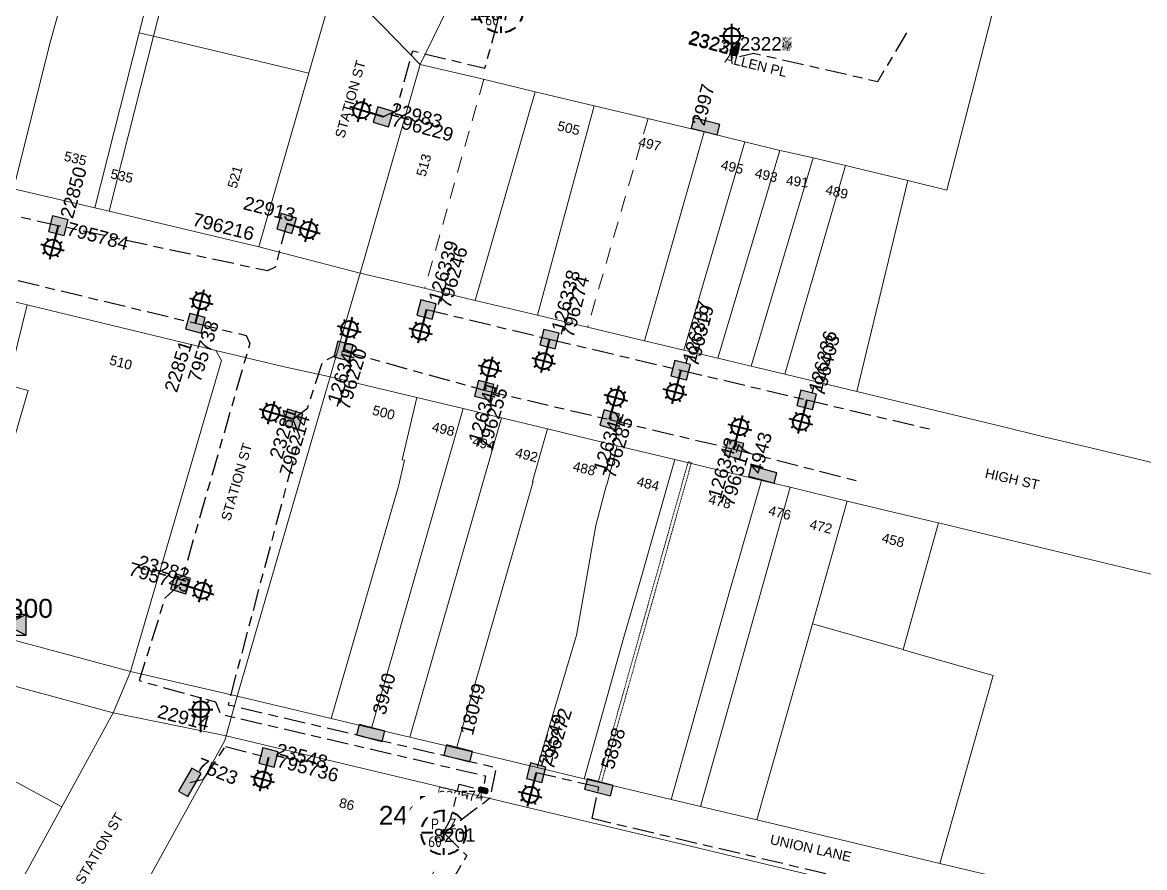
# Model space of a CAD drawing. Header units: metres. Extents: x 285841 to 287079, y 6262591 to 6263353.
# Drawn here: x 286453.1 to 286661.3, y 6262734.2 to 6262891 of the extents above; entities that cross this region are included whole.
import ezdxf
from ezdxf.enums import TextEntityAlignment as Align

# ---------------------------------------------------------------- set-up
doc = ezdxf.new("R2010")
doc.units = ezdxf.units.M
for name, pattern in [('Cable Exist UG', [8.2, 4, -1.2, 1.8, -1.2]), ('Dash', [5, 3, -2]), ('DASHED', [0.75, 0.5, -0.25]), ('HIDDEN2', [0.1875, 0.125, -0.0625])]:
    doc.linetypes.add(name, pattern=pattern)
doc.layers.get('0').update_dxf_attribs({"color": 6})
for name, color, linetype in [('_User SL', 2, 'Continuous'), ('Equip_SL_EXT', 7, 'Continuous'), ('Equip_SP_SL_EXT', 7, 'Continuous'), ('Sub_SP_EXT', 7, 'Continuous'), ('SupportsUG_SP_LV_EXT', 7, 'Continuous'), ('SupportsUG_SP_LV_SL_EXT', 7, 'Continuous')]:
    doc.layers.add(name, color=color, linetype=linetype)
for name, color, linetype, lineweight in [('Cadastre Buildings_SP_EXT', 96, 'Continuous', 15), ('Cadastre Developer_SP_EXT', 96, 'Continuous', 15), ('Cadastre Land Parcels_SP_EXT', 96, 'Continuous', 15), ('Cadastre Other Property_SP_EXT', 96, 'DASHED', 15), ('Cadastre Roads_SP_EXT', 54, 'Continuous', 15), ('Mains_LV_SL_EXT', 141, 'Continuous', 25)]:
    doc.layers.add(name, color=color, linetype=linetype, lineweight=lineweight)
doc.styles.add('COLUMN_LABEL', font='arial.ttf')
doc.styles.add('iecARIAL', font='arial.ttf', dxfattribs={"height": 2})
doc.styles.add('IESYMBOL1', font='isocp.shx')
doc.styles.add('POLE_LABEL', font='arial.ttf', dxfattribs={"height": 2})
doc.styles.add('SLCP_LABEL', font='arial.ttf', dxfattribs={"height": 3.5})
doc.styles.get("Standard").update_dxf_attribs({"font": 'arial.ttf'})

# ---------------------------------------------------------------- blocks, each defined once
blk = doc.blocks.new('SUB_PADMOUNT_EXT')
for points in [[(0, 0), (-3.84, 1.92), (-3.84, -1.92)], [(0, 0), (3.84, 1.92), (3.84, -1.92)]]:
    blk.add_hatch(color=256).paths.add_polyline_path(points)
for p, q in [((3.84, 1.92), (-3.84, -1.92)), ((-3.84, 1.92), (3.84, -1.92))]:
    blk.add_line(p, q)
blk.add_lwpolyline([(-3.84, -1.92), (3.84, -1.92), (3.84, 1.92), (-3.84, 1.92)], close=True)
for tag, height, flags, p in [('ASSET_NUM', 3.5, 8, (2, 2)), ('STREET_CODE', 0.2, 9, (1.5, 0)), ('CONSTRUCTED_VOLTAGE', 0.2, 9, (1.5, -0.2)), ('OPERATING_VOLTAGE', 0.2, 9, (1.5, -0.6)), ('ORIENTATION', 0.2, 9, (1.5, -0.8)), ('OWNED_BY', 0.2, 9, (1.5, -1)), ('OPERATED_BY', 0.2, 9, (1.5, -1.2)), ('SECONDARY_VOLTAGE', 0.2, 9, (1.5, -1.6)), ('STATE', 0.2, 9, (1.5, -1.8)), ('NO_PHASES', 0.2, 9, (1.5, -0.4)), ('MAINTAINED_BY', 0.2, 9, (1.5, -1.4)), ('PARENT', 0.2, 9, (1.5, -2)), ('SUBSTATION_TYPE', 0.2, 9, (1.5, -2.2)), ('STREETNAME', 0.2, 9, (1.5, -3)), ('SUBURB', 0.2, 9, (1.5, -3.2)), ('Z', 0.2, 1, (1.5, -3.6)), ('USAGE', 0.2, 9, (1.5, -2.4)), ('LEGEND', 0.2, 9, (1.5, -2.6)), ('LOCATION', 0.2, 9, (1.5, -2.8)), ('NOTES', 0.2, 9, (1.5, -3.4))]:
    blk.add_attdef(tag, text='', height=height, dxfattribs=dict(flags=flags)).set_placement(p, align=Align.MIDDLE_LEFT)
blk = doc.blocks.new('COLUMN_EXT')
blk.add_hatch(color=256).paths.add_polyline_path([(-1.49, 1.48), (-1.49, -1.49), (1.48, -1.49), (1.48, 1.48)])
blk.add_lwpolyline([(-1.49, -1.49), (1.48, -1.49), (1.48, 1.48), (-1.49, 1.48)], close=True)
for tag, height, style, flags, p in [('ASSET_NUM', 2.5, 'COLUMN_LABEL', 8, (2, 2)), ('STRUCTURE_PLANT_NUMBER', 0.2, 'POLE_LABEL', 9, (1.81, 0.03)), ('STREET_CODE', 0.2, 'COLUMN_LABEL', 9, (1.81, -0.2))]:
    blk.add_attdef(tag, text='', height=height, dxfattribs=dict(style=style, flags=flags)).set_placement(p, align=Align.MIDDLE_LEFT)
at = {"flags": 9}
for tag, p in [('COLUMN_TYPE', (1.81, -0.4)), ('OWNED_BY', (1.81, -0.6)), ('STATE', (1.81, -0.8)), ('USAGE', (1.81, -1)), ('STREETNAME', (1.81, -1.6)), ('SUBURB', (1.81, -1.8)), ('LEGEND', (1.81, -1.2)), ('LOCATION', (1.81, -1.4)), ('NOTES', (1.81, -2))]:
    blk.add_attdef(tag, text='', height=0.2, dxfattribs=at).set_placement(p, align=Align.MIDDLE_LEFT)
at = {"flags": 1}
blk.add_attdef('Z', (1.81, -2.35), '', height=0.2, dxfattribs=at)
blk = doc.blocks.new('PILLAR_EXT')
blk.add_hatch(color=256).paths.add_polyline_path([(-2.475, 0.99), (-2.475, -0.99), (2.475, -0.99), (2.475, 0.99)])
blk.add_lwpolyline([(-2.475, -0.99), (2.475, -0.99), (2.475, 0.99), (-2.475, 0.99)], close=True)
at = {"style": 'iecARIAL', "flags": 8}
blk.add_attdef('ASSET_NUM', (1.5, 3.5), '', height=2.5, dxfattribs=at)
for tag, p, flags in [('OWNED_BY', (0, -0.2), 9), ('STATE', (0, -0.4), 9), ('SUPPORT_TYPE', (0, -0.6), 9), ('STREETNAME', (0, -1.8), 9), ('SUBURB', (0, -2), 1), ('USAGE', (0, -0.8), 9), ('LEGEND', (0, -1), 9), ('LOCATION', (0, -1.2), 9), ('NOTES', (0, -1.4), 9), ('PARENT', (0, -1.6), 9)]:
    blk.add_attdef(tag, p, '', height=0.2, dxfattribs=dict(flags=flags))
blk = doc.blocks.new('SL_LANTERN_EXT')
at = {"lineweight": 40}
for p, q in [((0, 1.97), (0, 6.47)), ((-2.25, 4.22), (2.25, 4.22)), ((-1.46, 5.68), (-1.06, 5.28)), ((1.46, 5.68), (1.06, 5.28)), ((-1.46, 2.76), (-1.06, 3.16)), ((0, 0), (0, 2.72)), ((1.46, 2.76), (1.06, 3.16))]:
    blk.add_line(p, q, dxfattribs=at)
blk.add_circle((0, 4.22), 1.5, dxfattribs=at)
at = {"style": 'iecARIAL', "flags": 8}
blk.add_attdef('ASSET_NUM', (1.5, 1.5), '', height=2.5, dxfattribs=at)
for tag, p, height, flags in [('OPERATING_VOLTAGE', (0.98, -1.65), 0.2, 9), ('ORIENTATION', (0.98, -1.85), 0.2, 9), ('OWNED_BY', (0.98, -2.05), 0.2, 9), ('STATE', (0.98, -2.25), 0.2, 9), ('CONSTRUCTED_VOLTAGE', (0.98, -0.65), 0.2, 9), ('CONTROL_TYPE', (0.98, -0.85), 0.2, 9), ('LANTERN_PURPOSE', (0.98, -1.05), 0.2, 9), ('LANTERN_TYPE', (0.98, -1.25), 0.2, 9), ('NO_PHASES', (0.98, -1.45), 0.2, 9), ('LNUMBER', (2.18, -3.25), 2.5, 8), ('USAGE', (0.98, -2.45), 0.2, 9), ('CEXIST', (0.98, -2.65), 0.2, 9), ('CNEW', (0.98, -2.85), 0.2, 9), ('CNUMBER', (0.98, -3.05), 0.2, 9), ('CREMOVE', (0.98, -3.25), 0.2, 9), ('CREPLACE', (0.98, -3.45), 0.2, 9), ('LKINGHEIGHT', (0.98, -3.65), 0.2, 9), ('LBRACKET', (0.98, -3.85), 0.2, 9), ('LBRACKETVOCAB', (0.98, -4.05), 0.2, 9), ('LCATEGORY', (0.98, -4.25), 0.2, 9), ('LCHARGE1', (0.98, -4.45), 0.2, 9), ('LCHARGE1PERCENT', (0.98, -4.65), 0.2, 9), ('LCHARGE2', (0.98, -4.85), 0.2, 9), ('LCHARGE2PERCENT', (0.98, -5.05), 0.2, 9), ('LCHARGE3', (0.98, -5.25), 0.2, 9), ('LCHARGE3PERCENT', (0.98, -5.45), 0.2, 9), ('LEXIST', (0.98, -5.65), 0.2, 9), ('LLAMP', (0.98, -5.85), 0.2, 9), ('LLAMPVOCAB', (0.98, -6.05), 0.2, 9), ('LMAST', (0.98, -6.25), 0.2, 9), ('LMASTVOCAB', (0.98, -6.45), 0.2, 9), ('LNEW', (0.98, -6.65), 0.2, 9), ('LANTNUMBER', (0.98, -6.85), 0.2, 9), ('LOUTREACH', (0.98, -7.25), 0.2, 9), ('LOUTREACHVOCAB', (0.98, -7.45), 0.2, 9), ('LRATECODE', (0.98, -7.65), 0.2, 9), ('LREMOVE', (0.98, -7.85), 0.2, 9), ('LREPLACE', (0.98, -8.05), 0.2, 9), ('LTYPE', (0.98, -8.25), 0.2, 9), ('LTYPEVOCAB', (0.98, -8.45), 0.2, 9), ('STREETNAME', (0.98, -9.25), 0.2, 9), ('SUBURB', (0.98, -9.45), 0.2, 1), ('LEGEND', (0.98, -8.65), 0.2, 9), ('LOCATION', (0.98, -8.85), 0.2, 9), ('NOTES', (0.98, -9.05), 0.2, 9)]:
    blk.add_attdef(tag, p, '', height=height, dxfattribs=dict(flags=flags))
blk = doc.blocks.new('SL_STJ_EXT')
h = blk.add_hatch(color=256)
edge = h.paths.add_edge_path()
edge.add_ellipse((-0.59, 0.13), major_axis=(0.226, 0.226), ratio=1, start_angle=45, end_angle=135)
edge.add_line((-0.91, 0.13), (-0.91, -0.13))
edge.add_ellipse((-0.59, -0.13), major_axis=(0.226, 0.226), ratio=1, start_angle=135, end_angle=225)
edge.add_line((-0.59, -0.45), (0.59, -0.45))
edge.add_ellipse((0.59, -0.13), major_axis=(-0.226, 0.226), ratio=1, start_angle=135, end_angle=225)
edge.add_line((0.91, -0.13), (0.91, 0.13))
edge.add_ellipse((0.59, 0.13), major_axis=(-0.226, 0.226), ratio=1, start_angle=225, end_angle=315)
edge.add_line((0.59, 0.45), (-0.59, 0.45))
blk.add_lwpolyline([(-0.91, 0.13), (-0.91, -0.13, 0.414214), (-0.59, -0.45), (0.59, -0.45, 0.414214), (0.91, -0.13), (0.91, 0.13, 0.414214), (0.59, 0.45), (-0.59, 0.45, 0.414214)], format="xyb", close=True)
at = {"flags": 1}
blk.add_attdef('Z', (0, 0), '', height=0.2, dxfattribs=at)
at = {"flags": 9}
for tag, p in [('ORIENTATION', (0, 0)), ('USAGE', (0, -0.2)), ('LEGEND', (0, -0.4)), ('NOTES', (0, -0.6))]:
    blk.add_attdef(tag, text='', height=0.2, dxfattribs=at).set_placement(p, align=Align.MIDDLE_LEFT)
blk = doc.blocks.new('SLCP_ZELL_EXT')
blk.add_wipeout([(-0.24, 7.5), (-0.71, 7.47), (-1.17, 7.41), (-1.64, 7.32), (-2.09, 7.21), (-2.54, 7.06), (-2.98, 6.89), (-3.41, 6.69), (-3.82, 6.46), (-4.22, 6.21), (-4.6, 5.93), (-4.96, 5.63), (-5.31, 5.31), (-5.63, 4.96), (-5.93, 4.6), (-6.21, 4.22), (-6.46, 3.82), (-6.69, 3.41), (-6.89, 2.98), (-7.06, 2.54), (-7.21, 2.09), (-7.32, 1.64), (-7.41, 1.17), (-7.47, 0.71), (-7.5, 0.24), (-7.5, -0.24), (-7.47, -0.71), (-7.41, -1.17), (-7.32, -1.64), (-7.21, -2.09), (-7.06, -2.54), (-6.89, -2.98), (-6.69, -3.41), (-6.46, -3.82), (-6.21, -4.22), (-5.93, -4.6), (-5.63, -4.96), (-5.31, -5.31), (-4.96, -5.63), (-4.6, -5.93), (-4.22, -6.21), (-3.82, -6.46), (-3.41, -6.69), (-2.98, -6.89), (-2.54, -7.06), (-2.09, -7.21), (-1.64, -7.32), (-1.17, -7.41), (-0.71, -7.47), (-0.24, -7.5), (0.24, -7.5), (0.71, -7.47), (1.17, -7.41), (1.64, -7.32), (2.09, -7.21), (2.54, -7.06), (2.98, -6.89), (3.41, -6.69), (3.82, -6.46), (4.22, -6.21), (4.6, -5.93), (4.96, -5.63), (5.31, -5.31), (5.63, -4.96), (5.93, -4.6), (6.21, -4.22), (6.46, -3.82), (6.69, -3.41), (6.89, -2.98), (7.06, -2.54), (7.21, -2.09), (7.32, -1.64), (7.41, -1.17), (7.47, -0.71), (7.5, -0.24), (7.5, 0.24), (7.47, 0.71), (7.41, 1.17), (7.32, 1.64), (7.21, 2.09), (7.06, 2.54), (6.89, 2.98), (6.69, 3.41), (6.46, 3.82), (6.21, 4.22), (5.93, 4.6), (5.63, 4.96), (5.31, 5.31), (4.96, 5.63), (4.6, 5.93), (4.22, 6.21), (3.82, 6.46), (3.41, 6.69), (2.98, 6.89), (2.54, 7.06), (2.09, 7.21), (1.64, 7.32), (1.17, 7.41), (0.71, 7.47), (0.24, 7.5)])
at = {"linetype": 'Dash', "lineweight": 40, "ltscale": 0.7}
for p, q in [((0, 4.11), (0, -4.11)), ((-4.11, 0), (4.11, 0))]:
    blk.add_line(p, q, dxfattribs=at)
blk.add_circle((0, 0), 4.11, dxfattribs=at)
at = {"lineweight": 40, "style": 'IESYMBOL1'}
for s, p in [('P', (-1.6, 0)), ('Z', (1.7, 0)), ('60', (-1.61, -3.31))]:
    blk.add_text(s, height=2, dxfattribs=at).set_placement(p, align=Align.BOTTOM_CENTER)
at = {"style": 'SLCP_LABEL'}
for tag, height, flags, p in [('ASSET_NUM', 2.5, 8, (2, 2)), ('STREET_CODE', 0.2, 9, (0, -0.2))]:
    blk.add_attdef(tag, text='', height=height, dxfattribs=dict(at, flags=flags)).set_placement(p, align=Align.MIDDLE_LEFT)
at = {"flags": 1}
blk.add_attdef('Z', (0, 0), '', height=0.2, dxfattribs=at)
at = {"flags": 9}
for tag, p in [('CONSTRUCTED_VOLTAGE', (0, -0.4)), ('CONTROL_TYPE', (0, -0.6)), ('OPERATING_VOLTAGE', (0, -1)), ('ORIENTATION', (0, -1.2)), ('OWNED_BY', (0, -1.4)), ('STATE', (0, -2)), ('NO_PHASES', (0, -0.8)), ('USAGE', (0, -1.6)), ('LOCATION', (0, -1.8)), ('NOTES', (0, -2.2))]:
    blk.add_attdef(tag, text='', height=0.2, dxfattribs=at).set_placement(p, align=Align.MIDDLE_LEFT)

msp = doc.modelspace()

# ---------------------------------------------------------------- linework, layer by layer
at = {"layer": '_User SL', "linetype": 'Cable Exist UG', "flags": 128}
for points in [[(286617.11, 6262889.03), (286611.72, 6262879.99), (286588.7, 6262885.24), (286584.69, 6262884.27)], [(286459.72, 6262853.27), (286447.95, 6262855.89), (286415.96, 6262863.24), (286410.15, 6262864.62)], [(286502.1, 6262853.69), (286499.98, 6262845.57), (286498.52, 6262844.88), (286459.72, 6262853.27)], [(286428.36, 6262848.85), (286485.17, 6262835.18)], [(286528.04, 6262837.73), (286550.86, 6262832.23)], [(286485.17, 6262835.18), (286494.6, 6262832.89), (286495.25, 6262831.39), (286482.42, 6262786.82)], [(286550.86, 6262832.23), (286575.21, 6262826.48)], [(286503.27, 6262817.37), (286505.99, 6262819.42), (286508.76, 6262828.01), (286512.66, 6262830.02)], [(286512.66, 6262830.02), (286538.77, 6262822.74)], [(286575.21, 6262826.48), (286598.59, 6262820.96)], [(286538.77, 6262822.74), (286562.02, 6262817.31)], [(286598.59, 6262820.96), (286622.03, 6262815.4)], [(286562.02, 6262817.31), (286585.1, 6262811.82)], [(286585.1, 6262811.82), (286608.4, 6262805.84)]]:
    msp.add_lwpolyline(points, dxfattribs=at)
at = {"layer": 'Cadastre Buildings_SP_EXT', "linetype": 'Continuous'}
for points in [[(286617.36, 6262861.63), (286605.79, 6262864.42), (286594.55, 6262825.7), (286607.9, 6262822.49), (286617.36, 6262861.63)], [(286616.5, 6262774.67), (286599.65, 6262779.39), (286589.32, 6262743.04), (286604.98, 6262739.31), (286623.27, 6262734.96), (286633.2, 6262769.83), (286616.48, 6262774.6), (286616.5, 6262774.67)]]:
    msp.add_lwpolyline(points, close=True, dxfattribs=at)
at = {"layer": 'Cadastre Developer_SP_EXT', "linetype": 'Dash'}
for points in [[(286538.67, 6262880.46), (286527.75, 6262841.71)], [(286569.15, 6262873.18), (286557.97, 6262834.51)]]:
    msp.add_lwpolyline(points, dxfattribs=at)
at = {"layer": 'Cadastre Land Parcels_SP_EXT', "linetype": 'Continuous'}
for points in [[(286458.26, 6262887.49), (286464.6, 6262910.24), (286449.11, 6262913.95), (286441.86, 6262886.29), (286436.55, 6262863.62), (286451.39, 6262860.14), (286458.26, 6262887.49)], [(286474.75, 6262889.08), (286479.24, 6262906.8), (286464.6, 6262910.24), (286458.26, 6262887.49), (286451.39, 6262860.14), (286466.52, 6262856.58), (286474.75, 6262889.08)], [(286477.42, 6262888.45), (286474.75, 6262889.08), (286479.24, 6262906.8), (286481.9, 6262906.16), (286477.42, 6262888.45)], [(286511.25, 6262899.1), (286481.9, 6262906.16), (286477.42, 6262888.45), (286506.2, 6262881.59), (286511.25, 6262899.1)], [(286477.42, 6262888.45), (286474.75, 6262889.08), (286466.52, 6262856.58), (286469.19, 6262855.95), (286477.42, 6262888.45)], [(286506.2, 6262881.59), (286477.42, 6262888.45), (286469.19, 6262855.95), (286496.92, 6262849.38), (286506.2, 6262881.59)], [(286548.22, 6262878.13), (286537.79, 6262880.62), (286526.9, 6262883.21), (286515.72, 6262844.49), (286526.86, 6262841.84), (286537.08, 6262839.4), (286548.22, 6262878.13)], [(286548.66, 6262836.65), (286537.08, 6262839.4), (286548.22, 6262878.13), (286559.17, 6262875.52), (286548.66, 6262836.65)], [(286579.54, 6262870.69), (286559.17, 6262875.52), (286548.66, 6262836.65), (286568.5, 6262831.93), (286579.54, 6262870.69)], [(286587.12, 6262868.86), (286579.54, 6262870.69), (286568.5, 6262831.93), (286575.81, 6262830.2), (286587.12, 6262868.86)], [(286582.13, 6262828.68), (286575.81, 6262830.2), (286587.12, 6262868.86), (286593.63, 6262867.25), (286582.13, 6262828.68)], [(286599.79, 6262865.86), (286594.82, 6262866.98), (286593.63, 6262867.25), (286582.13, 6262828.68), (286588.31, 6262827.2), (286599.79, 6262865.86)], [(286605.79, 6262864.42), (286599.79, 6262865.86), (286588.31, 6262827.2), (286594.55, 6262825.7), (286605.79, 6262864.42)], [(286443.83, 6262787.46), (286454.13, 6262822.72), (286450.28, 6262823.77), (286453.96, 6262838.6), (286410.35, 6262849.15), (286392.66, 6262790.56), (286441.32, 6262778.86), (286443.83, 6262787.46)], [(286490, 6262828.29), (286488.94, 6262830.14), (286453.96, 6262838.6), (286450.28, 6262823.77), (286454.13, 6262822.72), (286443.83, 6262787.46), (286441.32, 6262778.86), (286451.94, 6262776.23), (286473.14, 6262770.55), (286490, 6262828.29)], [(286522.85, 6262804.98), (286523.94, 6262809.76), (286523.54, 6262809.83), (286526.23, 6262821.39), (286510.15, 6262825.25), (286492.94, 6262766), (286510.33, 6262761.86), (286522.85, 6262804.98)], [(286534.84, 6262819.33), (286526.23, 6262821.39), (286523.54, 6262809.83), (286523.94, 6262809.76), (286522.85, 6262804.98), (286510.33, 6262761.86), (286517.86, 6262760.07), (286534.84, 6262819.33)], [(286524.98, 6262758.38), (286517.86, 6262760.07), (286534.84, 6262819.33), (286541.96, 6262817.62), (286524.98, 6262758.38)], [(286545.27, 6262796.72), (286547.82, 6262805.79), (286547.73, 6262805.81), (286550.48, 6262815.57), (286541.96, 6262817.62), (286524.98, 6262758.38), (286533.6, 6262756.33), (286545.27, 6262796.72)], [(286563.42, 6262812.46), (286550.48, 6262815.57), (286547.73, 6262805.81), (286547.82, 6262805.79), (286545.27, 6262796.72), (286533.6, 6262756.33), (286548.55, 6262752.76), (286555.88, 6262777.33), (286559.47, 6262797.63), (286561.46, 6262805.18), (286561.5, 6262805.17), (286563.42, 6262812.46)], [(286574.12, 6262809.89), (286563.42, 6262812.46), (286561.5, 6262805.17), (286561.46, 6262805.18), (286559.47, 6262797.63), (286555.88, 6262777.33), (286548.55, 6262752.76), (286557.32, 6262750.67), (286564.63, 6262776.96), (286567.43, 6262786.46), (286574.12, 6262809.89)], [(286584.32, 6262785.62), (286590.19, 6262806.03), (286574.12, 6262809.89), (286567.43, 6262786.46), (286564.63, 6262776.96), (286557.32, 6262750.67), (286573.45, 6262746.83), (286584.32, 6262785.62)], [(286592.42, 6262793.61), (286595.54, 6262804.74), (286590.19, 6262806.03), (286584.32, 6262785.62), (286573.45, 6262746.83), (286578.89, 6262745.54), (286592.42, 6262793.61)], [(286599.65, 6262779.39), (286606.13, 6262802.19), (286595.54, 6262804.74), (286592.42, 6262793.61), (286578.89, 6262745.54), (286589.32, 6262743.04), (286599.65, 6262779.39)], [(286623.04, 6262798.12), (286621.94, 6262798.39), (286614.61, 6262800.15), (286606.13, 6262802.19), (286599.65, 6262779.39), (286616.5, 6262774.67), (286623.04, 6262798.12)], [(286469.89, 6262762.87), (286423.77, 6262775.39), (286419.56, 6262767.51), (286460.4, 6262745.48), (286469.89, 6262762.87)], [(286460.4, 6262745.48), (286419.56, 6262767.51), (286412.31, 6262753.92), (286453.03, 6262731.99), (286460.4, 6262745.48)], [(286504.94, 6262689.01), (286534.54, 6262742.75), (286535.79, 6262747.96), (286490.88, 6262758.66), (286490.62, 6262757.78), (286456.42, 6262695.72), (286496.17, 6262674.26), (286496.66, 6262673.99), (286504.94, 6262689.01)], [(286644, 6262722.18), (286597.64, 6262733.23), (286575.21, 6262738.57), (286573.63, 6262738.95), (286545.02, 6262745.76), (286536.47, 6262747.8), (286535.79, 6262747.96), (286534.54, 6262742.75), (286504.94, 6262689.01), (286627.96, 6262659.68), (286644, 6262722.18)]]:
    msp.add_lwpolyline(points, close=True, dxfattribs=at)
at = {"layer": 'Cadastre Other Property_SP_EXT', "linetype": 'HIDDEN2'}
for points in [[(286559.92, 6262750.14), (286560.52, 6262749.99), (286577.21, 6262809.36), (286576.61, 6262809.49), (286559.92, 6262750.14)], [(286535.79, 6262747.96), (286530.5, 6262749.12), (286528.98, 6262742.91), (286533.81, 6262741.8), (286534.54, 6262742.75), (286535.79, 6262747.96)]]:
    msp.add_lwpolyline(points, close=True, dxfattribs=at)
at = {"layer": 'Cadastre Roads_SP_EXT', "linetype": 'Continuous'}
for points in [[(286627.81, 6262906.73), (286610.04, 6262911.05), (286605.9, 6262896.7), (286600.18, 6262893.38), (286586.85, 6262896.6), (286573.52, 6262899.82), (286569.81, 6262900.71), (286539, 6262908.17), (286533.18, 6262896.17), (286526.9, 6262883.21), (286537.79, 6262880.62), (286548.22, 6262878.13), (286559.17, 6262875.52), (286579.54, 6262870.69), (286587.12, 6262868.86), (286593.63, 6262867.25), (286594.82, 6262866.98), (286599.79, 6262865.86), (286605.79, 6262864.42), (286617.36, 6262861.63), (286624.62, 6262859.88), (286630.28, 6262881.95), (286636.1, 6262904.72), (286627.81, 6262906.73)], [(286526.9, 6262883.21), (286519.83, 6262890.39), (286511.25, 6262899.1), (286506.2, 6262881.59), (286496.92, 6262849.38), (286504.81, 6262847.33), (286515.72, 6262844.49), (286526.9, 6262883.21)], [(286510.15, 6262825.25), (286501.41, 6262827.16), (286488.94, 6262830.14), (286490, 6262828.29), (286473.14, 6262770.55), (286481.43, 6262768.65), (286492.94, 6262766), (286510.15, 6262825.25)], [(286490.62, 6262757.78), (286490.88, 6262758.66), (286482.1, 6262760.42), (286469.89, 6262762.87), (286460.4, 6262745.48), (286453.03, 6262731.99), (286445.82, 6262718.77), (286438.45, 6262705.29), (286446.12, 6262701.21), (286456.42, 6262695.72), (286490.62, 6262757.78)]]:
    msp.add_lwpolyline(points, close=True, dxfattribs=at)
for points in [[(286669.31, 6262807.71), (286657.5, 6262810.55), (286650.01, 6262812.35), (286642.61, 6262814.13), (286634.59, 6262816.06), (286622.71, 6262818.92), (286615.34, 6262820.69), (286607.9, 6262822.49), (286594.55, 6262825.7), (286588.31, 6262827.2), (286582.13, 6262828.68), (286575.81, 6262830.2), (286568.5, 6262831.93), (286548.66, 6262836.65), (286537.08, 6262839.4), (286537.08, 6262839.4), (286526.86, 6262841.84), (286515.72, 6262844.49), (286513.03, 6262835.2), (286510.15, 6262825.25), (286526.23, 6262821.39), (286534.84, 6262819.33), (286541.96, 6262817.62), (286550.48, 6262815.57), (286563.42, 6262812.46), (286574.12, 6262809.89), (286590.19, 6262806.03), (286595.54, 6262804.74), (286606.13, 6262802.19), (286614.61, 6262800.15), (286621.94, 6262798.39), (286623.04, 6262798.12), (286639.95, 6262794.05), (286649.66, 6262791.69), (286666.1, 6262787.74)], [(286423.77, 6262775.39), (286469.89, 6262762.87), (286471.44, 6262766.53), (286471.44, 6262766.53), (286473.14, 6262770.55), (286451.94, 6262776.23)], [(286632.95, 6262732.63), (286623.27, 6262734.96), (286604.98, 6262739.31), (286589.32, 6262743.04), (286578.89, 6262745.54), (286573.45, 6262746.83), (286557.32, 6262750.67), (286548.55, 6262752.76), (286533.6, 6262756.33), (286524.98, 6262758.38), (286517.86, 6262760.07), (286510.33, 6262761.86), (286492.94, 6262766), (286491.95, 6262762.47), (286490.88, 6262758.66), (286535.79, 6262747.96), (286536.47, 6262747.8), (286545.02, 6262745.76), (286573.63, 6262738.95), (286575.21, 6262738.57), (286597.64, 6262733.23)]]:
    msp.add_lwpolyline(points, dxfattribs=at)
at = {"layer": 'Mains_LV_SL_EXT', "linetype": 'Cable Exist UG'}
for points in [[(286484.15, 6262750), (286486.69, 6262750.56), (286490.73, 6262756.64), (286498.72, 6262754.61)], [(286560.03, 6262749.08), (286548.39, 6262751.78)], [(286602.24, 6262730.03), (286602.12, 6262733.03), (286558.76, 6262743.27), (286560.03, 6262749.08)]]:
    msp.add_lwpolyline(points, dxfattribs=at)

# ---------------------------------------------------------------- block references
at = {"layer": 'Equip_SL_EXT', "rotation": 167.0523747926949}
msp.add_blockref('SL_STJ_EXT', (286538.58, 6262748.53), dxfattribs=at)
at = {"layer": 'Equip_SP_SL_EXT'}
ref = msp.add_blockref('SL_LANTERN_EXT', (286584.69, 6262884.27), dxfattribs=at)
ref.add_attrib('ASSET_NUM', '23233', dxfattribs={"layer": '0', "height": 2.5, "rotation": 345.6526, "style": 'iecARIAL'}).set_placement((286586.19, 6262885.77), align=Align.MIDDLE_RIGHT)
ref = msp.add_blockref('SL_LANTERN_EXT', (286584.69, 6262884.27), dxfattribs=at)
ref.add_attrib('ASSET_NUM', '23237', dxfattribs={"layer": '0', "height": 2.5, "rotation": 345.4729, "style": 'iecARIAL'}).set_placement((286586.19, 6262885.77), align=Align.MIDDLE_RIGHT)
ref = msp.add_blockref('SL_LANTERN_EXT', (286584.69, 6262884.27), dxfattribs=at)
ref.add_attrib('ASSET_NUM', '23220', dxfattribs={"layer": '0', "height": 2.5, "rotation": 344.9783, "style": 'iecARIAL'}).set_placement((286586.19, 6262885.77), align=Align.MIDDLE_RIGHT)
ref = msp.add_blockref('SL_LANTERN_EXT', (286584.69, 6262884.27), dxfattribs=at)
ref.add_attrib('ASSET_NUM', '23230', dxfattribs={"layer": '0', "height": 2.5, "rotation": 345.1322, "style": 'iecARIAL'}).set_placement((286586.19, 6262885.77), align=Align.MIDDLE_RIGHT)
ref = msp.add_blockref('SL_LANTERN_EXT', (286584.69, 6262884.27), dxfattribs=at)
ref.add_attrib('ASSET_NUM', '23232', dxfattribs={"layer": '0', "height": 2.5, "rotation": 345.238, "style": 'iecARIAL'}).set_placement((286586.19, 6262885.77), align=Align.MIDDLE_RIGHT)
ref = msp.add_blockref('SL_LANTERN_EXT', (286584.69, 6262884.27), dxfattribs=at)
ref.add_attrib('ASSET_NUM', '23238', dxfattribs={"layer": '0', "height": 2.5, "rotation": 345.3626, "style": 'iecARIAL'}).set_placement((286586.19, 6262885.77), align=Align.MIDDLE_RIGHT)
ref = msp.add_blockref('SL_LANTERN_EXT', (286584.69, 6262884.27), dxfattribs=at)
ref.add_attrib('ASSET_NUM', '23239', dxfattribs={"layer": '0', "height": 2.5, "rotation": 345.1574, "style": 'iecARIAL'}).set_placement((286586.19, 6262885.77), align=Align.MIDDLE_RIGHT)
ref = msp.add_blockref('SL_LANTERN_EXT', (286584.69, 6262884.27), dxfattribs=at)
ref.add_attrib('ASSET_NUM', '23231', dxfattribs={"layer": '0', "height": 2.5, "rotation": 344.7973, "style": 'iecARIAL'}).set_placement((286586.19, 6262885.77), align=Align.MIDDLE_RIGHT)
ref = msp.add_blockref('SL_LANTERN_EXT', (286584.69, 6262884.27), dxfattribs=at)
ref.add_attrib('ASSET_NUM', '23235', dxfattribs={"layer": '0', "height": 2.5, "rotation": 344.8464, "style": 'iecARIAL'}).set_placement((286586.19, 6262885.77), align=Align.MIDDLE_RIGHT)
ref = msp.add_blockref('SL_LANTERN_EXT', (286584.69, 6262884.27), dxfattribs=at)
ref.add_attrib('ASSET_NUM', '23236', dxfattribs={"layer": '0', "height": 2.5, "rotation": 344.898, "style": 'iecARIAL'}).set_placement((286586.19, 6262885.77), align=Align.MIDDLE_RIGHT)
ref = msp.add_blockref('SL_LANTERN_EXT', (286584.69, 6262884.27), dxfattribs=at)
ref.add_attrib('ASSET_NUM', '23234', dxfattribs={"layer": '0', "height": 2.5, "rotation": 344.4744, "style": 'iecARIAL'}).set_placement((286586.19, 6262885.77), align=Align.MIDDLE_RIGHT)
ref = msp.add_blockref('SL_LANTERN_EXT', (286584.69, 6262884.27), dxfattribs=at)
ref.add_attrib('ASSET_NUM', '23221', (286586.19, 6262885.77), dxfattribs={"layer": '0', "height": 2.5, "style": 'iecARIAL'})
ref = msp.add_blockref('SL_LANTERN_EXT', (286584.69, 6262884.27), dxfattribs=at)
ref.add_attrib('ASSET_NUM', '23222', (286586.19, 6262885.77), dxfattribs={"layer": '0', "height": 2.5, "style": 'iecARIAL'})
ref = msp.add_blockref('SL_LANTERN_EXT', (286584.69, 6262884.27), dxfattribs=at)
ref.add_attrib('ASSET_NUM', '23223', (286586.19, 6262885.77), dxfattribs={"layer": '0', "height": 2.5, "style": 'iecARIAL'})
ref = msp.add_blockref('SL_LANTERN_EXT', (286584.69, 6262884.27), dxfattribs=at)
ref.add_attrib('ASSET_NUM', '23224', (286586.19, 6262885.77), dxfattribs={"layer": '0', "height": 2.5, "style": 'iecARIAL'})
ref = msp.add_blockref('SL_LANTERN_EXT', (286584.69, 6262884.27), dxfattribs=at)
ref.add_attrib('ASSET_NUM', '23225', (286586.19, 6262885.77), dxfattribs={"layer": '0', "height": 2.5, "style": 'iecARIAL'})
ref = msp.add_blockref('SL_LANTERN_EXT', (286584.69, 6262884.27), dxfattribs=at)
ref.add_attrib('ASSET_NUM', '23226', (286586.19, 6262885.77), dxfattribs={"layer": '0', "height": 2.5, "style": 'iecARIAL'})
ref = msp.add_blockref('SL_LANTERN_EXT', (286584.69, 6262884.27), dxfattribs=at)
ref.add_attrib('ASSET_NUM', '23227', (286586.19, 6262885.77), dxfattribs={"layer": '0', "height": 2.5, "style": 'iecARIAL'})
ref = msp.add_blockref('SL_LANTERN_EXT', (286584.69, 6262884.27), dxfattribs=at)
ref.add_attrib('ASSET_NUM', '23228', (286586.19, 6262885.77), dxfattribs={"layer": '0', "height": 2.5, "style": 'iecARIAL'})
ref = msp.add_blockref('SL_LANTERN_EXT', (286584.69, 6262884.27), dxfattribs=at)
ref.add_attrib('ASSET_NUM', '23229', (286586.19, 6262885.77), dxfattribs={"layer": '0', "height": 2.5, "style": 'iecARIAL'})
ref = msp.add_blockref('SL_LANTERN_EXT', (286520, 6262873.49), dxfattribs=dict(at, rotation=73.3845253138931))
ref.add_attrib('ASSET_NUM', '22983', dxfattribs={"layer": '0', "height": 2.5, "rotation": 345.2507, "style": 'iecARIAL'}).set_placement((286521.5, 6262874.99), align=Align.MIDDLE_LEFT)
ref = msp.add_blockref('SL_LANTERN_EXT', (286459.72, 6262853.27), dxfattribs=dict(at, rotation=165.3496850047708))
ref.add_attrib('ASSET_NUM', '22850', dxfattribs={"layer": '0', "height": 2.5, "rotation": 74.3119, "style": 'iecARIAL'}).set_placement((286461.22, 6262854.77), align=Align.MIDDLE_LEFT)
ref = msp.add_blockref('SL_LANTERN_EXT', (286502.1, 6262853.69), dxfattribs=dict(at, rotation=253.0732793429349))
ref.add_attrib('ASSET_NUM', '22913', dxfattribs={"layer": '0', "height": 2.5, "rotation": 345.8013, "style": 'iecARIAL'}).set_placement((286503.6, 6262855.19), align=Align.MIDDLE_RIGHT)
ref = msp.add_blockref('SL_LANTERN_EXT', (286528.04, 6262837.73), dxfattribs=dict(at, rotation=165.7288373562695))
ref.add_attrib('ASSET_NUM', '126339', dxfattribs={"layer": '0', "height": 2.5, "rotation": 73.6158, "style": 'iecARIAL'}).set_placement((286529.54, 6262839.23), align=Align.MIDDLE_LEFT)
ref = msp.add_blockref('SL_LANTERN_EXT', (286550.86, 6262832.23), dxfattribs=dict(at, rotation=165.6968243017972))
ref.add_attrib('ASSET_NUM', '126338', dxfattribs={"layer": '0', "height": 2.5, "rotation": 74.8999, "style": 'iecARIAL'}).set_placement((286552.36, 6262833.73), align=Align.MIDDLE_LEFT)
ref = msp.add_blockref('SL_LANTERN_EXT', (286485.17, 6262835.18), dxfattribs=dict(at, rotation=345.4040276199672))
ref.add_attrib('ASSET_NUM', '22851', dxfattribs={"layer": '0', "height": 2.5, "rotation": 72.5324, "style": 'iecARIAL'}).set_placement((286483.45, 6262831.81), align=Align.MIDDLE_RIGHT)
ref = msp.add_blockref('SL_LANTERN_EXT', (286575.21, 6262826.48), dxfattribs=dict(at, rotation=165.5077482719943))
ref.add_attrib('ASSET_NUM', '126337', dxfattribs={"layer": '0', "height": 2.5, "rotation": 75.1628, "style": 'iecARIAL'}).set_placement((286576.71, 6262827.98), align=Align.MIDDLE_LEFT)
ref = msp.add_blockref('SL_LANTERN_EXT', (286512.66, 6262830.02), dxfattribs=dict(at, rotation=345.3962245747308))
ref.add_attrib('ASSET_NUM', '126340', dxfattribs={"layer": '0', "height": 2.5, "rotation": 73.1737, "style": 'iecARIAL'}).set_placement((286514.16, 6262831.52), align=Align.MIDDLE_RIGHT)
ref = msp.add_blockref('SL_LANTERN_EXT', (286598.59, 6262820.96), dxfattribs=dict(at, rotation=165.4857394060676))
ref.add_attrib('ASSET_NUM', '126336', dxfattribs={"layer": '0', "height": 2.5, "rotation": 75.1628, "style": 'iecARIAL'}).set_placement((286600.09, 6262822.46), align=Align.MIDDLE_LEFT)
ref = msp.add_blockref('SL_LANTERN_EXT', (286538.77, 6262822.74), dxfattribs=dict(at, rotation=345.7607709950257))
ref.add_attrib('ASSET_NUM', '126341', dxfattribs={"layer": '0', "height": 2.5, "rotation": 73.3476, "style": 'iecARIAL'}).set_placement((286540.27, 6262824.24), align=Align.MIDDLE_RIGHT)
ref = msp.add_blockref('SL_LANTERN_EXT', (286562.02, 6262817.31), dxfattribs=dict(at, rotation=344.1567257004066))
ref.add_attrib('ASSET_NUM', '126342', dxfattribs={"layer": '0', "height": 2.5, "rotation": 73.1187, "style": 'iecARIAL'}).set_placement((286563.52, 6262818.81), align=Align.MIDDLE_RIGHT)
ref = msp.add_blockref('SL_LANTERN_EXT', (286503.27, 6262817.37), dxfattribs=dict(at, rotation=73.17344034644069))
ref.add_attrib('ASSET_NUM', '23281', dxfattribs={"layer": '0', "height": 2.5, "rotation": 73.1737, "style": 'iecARIAL'}).set_placement((286504.77, 6262818.87), align=Align.BOTTOM_RIGHT)
ref = msp.add_blockref('SL_LANTERN_EXT', (286585.1, 6262811.82), dxfattribs=dict(at, rotation=345.4927632114577))
ref.add_attrib('ASSET_NUM', '126343', dxfattribs={"layer": '0', "height": 2.5, "rotation": 73.5707, "style": 'iecARIAL'}).set_placement((286586.6, 6262813.32), align=Align.BOTTOM_RIGHT)
ref = msp.add_blockref('SL_LANTERN_EXT', (286482.42, 6262786.82), dxfattribs=dict(at, rotation=252.4599326784171))
ref.add_attrib('ASSET_NUM', '23282', dxfattribs={"layer": '0', "height": 2.5, "rotation": 343.7106, "style": 'iecARIAL'}).set_placement((286483.92, 6262788.32), align=Align.MIDDLE_RIGHT)
ref = msp.add_blockref('SL_LANTERN_EXT', (286486.16, 6262759.32), dxfattribs=at)
ref.add_attrib('ASSET_NUM', '22914', dxfattribs={"layer": '0', "height": 2.5, "rotation": 345.4296, "style": 'iecARIAL'}).set_placement((286487.66, 6262760.82), align=Align.MIDDLE_RIGHT)
ref = msp.add_blockref('SL_LANTERN_EXT', (286548.39, 6262751.78), dxfattribs=dict(at, rotation=165.3056670973902))
ref.add_attrib('ASSET_NUM', '23549', dxfattribs={"layer": '0', "height": 2.5, "rotation": 72.4873, "style": 'iecARIAL'}).set_placement((286549.89, 6262753.28), align=Align.MIDDLE_LEFT)
ref = msp.add_blockref('SL_LANTERN_EXT', (286498.72, 6262754.61), dxfattribs=dict(at, rotation=165.3566877994183))
ref.add_attrib('ASSET_NUM', '23548', dxfattribs={"layer": '0', "height": 2.5, "rotation": 345.4296, "style": 'iecARIAL'}).set_placement((286500.22, 6262756.11), align=Align.MIDDLE_LEFT)
at = {"layer": 'Sub_SP_EXT'}
ref = msp.add_blockref('SUB_PADMOUNT_EXT', (286449.92, 6262779.24), dxfattribs=at)
ref.add_attrib('ASSET_NUM', '14300', dxfattribs={"layer": '0', "height": 3.5}).set_placement((286451.92, 6262779.49), align=Align.BOTTOM_CENTER)
ref = msp.add_blockref('SUB_PADMOUNT_EXT', (286530.79, 6262745.38), dxfattribs=at)
ref.add_attrib('ASSET_NUM', '24359', dxfattribs={"layer": '0', "height": 3.5}).set_placement((286532.79, 6262745.63), align=Align.TOP_RIGHT)
at = {"layer": 'SupportsUG_SP_LV_EXT'}
ref = msp.add_blockref('PILLAR_EXT', (286579.81, 6262871.73), dxfattribs=dict(at, rotation=345.5278773657389))
ref.add_attrib('ASSET_NUM', '2997', dxfattribs={"layer": '0', "height": 2.5, "rotation": 75.5643, "style": 'iecARIAL'}).set_placement((286581.31, 6262875.23), align=Align.BOTTOM_CENTER)
ref = msp.add_blockref('PILLAR_EXT', (286590.42, 6262807.13), dxfattribs=dict(at, rotation=345.0416815747995))
ref.add_attrib('ASSET_NUM', '4943', dxfattribs={"layer": '0', "height": 2.5, "rotation": 75.0774, "style": 'iecARIAL'}).set_placement((286591.92, 6262810.63), align=Align.BOTTOM_CENTER)
ref = msp.add_blockref('PILLAR_EXT', (286517.7, 6262759.17), dxfattribs=dict(at, rotation=165.3836986222932))
ref.add_attrib('ASSET_NUM', '3940', dxfattribs={"layer": '0', "height": 2.5, "rotation": 75.4923, "style": 'iecARIAL'}).set_placement((286519.2, 6262762.67), align=Align.MIDDLE_LEFT)
ref = msp.add_blockref('PILLAR_EXT', (286533.92, 6262755.38), dxfattribs=dict(at, rotation=165.5227543398958))
ref.add_attrib('ASSET_NUM', '18049', dxfattribs={"layer": '0', "height": 2.5, "rotation": 75.6317, "style": 'iecARIAL'}).set_placement((286535.42, 6262758.88), align=Align.MIDDLE_LEFT)
ref = msp.add_blockref('PILLAR_EXT', (286560.03, 6262749.08), dxfattribs=dict(at, rotation=165.2866596605601))
ref.add_attrib('ASSET_NUM', '5898', dxfattribs={"layer": '0', "height": 2.5, "rotation": 72.9804, "style": 'iecARIAL'}).set_placement((286561.53, 6262752.58), align=Align.MIDDLE_LEFT)
ref = msp.add_blockref('PILLAR_EXT', (286484.15, 6262750), dxfattribs=dict(at, rotation=60.12819203431362))
ref.add_attrib('ASSET_NUM', '7523', dxfattribs={"layer": '0', "height": 2.5, "rotation": 338.3526, "style": 'iecARIAL'}).set_placement((286485.65, 6262753.5), align=Align.MIDDLE_LEFT)
at = {"layer": 'SupportsUG_SP_LV_SL_EXT'}
ref = msp.add_blockref('COLUMN_EXT', (286520, 6262873.49), dxfattribs=dict(at, rotation=73.3845253138931))
ref.add_attrib('ASSET_NUM', '796229', dxfattribs={"layer": '0', "height": 2.5, "rotation": 345.2507, "style": 'COLUMN_LABEL'}).set_placement((286522, 6262874.24), align=Align.TOP_LEFT)
ref = msp.add_blockref('COLUMN_EXT', (286459.72, 6262853.27), dxfattribs=dict(at, rotation=165.3496850047708))
ref.add_attrib('ASSET_NUM', '795784', dxfattribs={"layer": '0', "height": 2.5, "rotation": 345.4221, "style": 'COLUMN_LABEL'}).set_placement((286461.72, 6262854.02), align=Align.TOP_LEFT)
ref = msp.add_blockref('COLUMN_EXT', (286502.1, 6262853.69), dxfattribs=dict(at, rotation=253.0732793429349))
ref.add_attrib('ASSET_NUM', '796216', dxfattribs={"layer": '0', "height": 2.5, "rotation": 345.8013, "style": 'COLUMN_LABEL'}).set_placement((286496.32, 6262852.89), align=Align.TOP_RIGHT)
ref = msp.add_blockref('COLUMN_EXT', (286528.04, 6262837.73), dxfattribs=dict(at, rotation=165.7288373562695))
ref.add_attrib('ASSET_NUM', '796246', dxfattribs={"layer": '0', "height": 2.5, "rotation": 73.6158, "style": 'COLUMN_LABEL'}).set_placement((286530.04, 6262838.48), align=Align.TOP_LEFT)
ref = msp.add_blockref('COLUMN_EXT', (286550.86, 6262832.23), dxfattribs=dict(at, rotation=165.6968243017972))
ref.add_attrib('ASSET_NUM', '796274', dxfattribs={"layer": '0', "height": 2.5, "rotation": 74.8999, "style": 'COLUMN_LABEL'}).set_placement((286552.86, 6262832.98), align=Align.TOP_LEFT)
ref = msp.add_blockref('COLUMN_EXT', (286575.21, 6262826.48), dxfattribs=dict(at, rotation=165.5077482719943))
ref.add_attrib('ASSET_NUM', '796319', dxfattribs={"layer": '0', "height": 2.5, "rotation": 75.1628, "style": 'COLUMN_LABEL'}).set_placement((286577.21, 6262827.23), align=Align.MIDDLE_LEFT)
ref = msp.add_blockref('COLUMN_EXT', (286485.17, 6262835.18), dxfattribs=dict(at, rotation=345.4040276199672))
ref.add_attrib('ASSET_NUM', '795738', dxfattribs={"layer": '0', "height": 2.5, "rotation": 72.5324, "style": 'COLUMN_LABEL'}).set_placement((286487.17, 6262835.93), align=Align.TOP_RIGHT)
ref = msp.add_blockref('COLUMN_EXT', (286598.59, 6262820.96), dxfattribs=dict(at, rotation=165.4857394060676))
ref.add_attrib('ASSET_NUM', '796403', dxfattribs={"layer": '0', "height": 2.5, "rotation": 75.1628, "style": 'COLUMN_LABEL'}).set_placement((286600.59, 6262821.71), align=Align.MIDDLE_LEFT)
ref = msp.add_blockref('COLUMN_EXT', (286512.66, 6262830.02), dxfattribs=dict(at, rotation=345.3962245747308))
ref.add_attrib('ASSET_NUM', '796220', dxfattribs={"layer": '0', "height": 2.5, "rotation": 73.1737, "style": 'COLUMN_LABEL'}).set_placement((286514.66, 6262830.77), align=Align.TOP_RIGHT)
ref = msp.add_blockref('COLUMN_EXT', (286538.77, 6262822.74), dxfattribs=dict(at, rotation=345.7607709950257))
ref.add_attrib('ASSET_NUM', '796255', dxfattribs={"layer": '0', "height": 2.5, "rotation": 73.3476, "style": 'COLUMN_LABEL'}).set_placement((286540.77, 6262823.49), align=Align.TOP_RIGHT)
ref = msp.add_blockref('COLUMN_EXT', (286503.27, 6262817.37), dxfattribs=dict(at, rotation=73.17344034644069))
ref.add_attrib('ASSET_NUM', '796214', dxfattribs={"layer": '0', "height": 2.5, "rotation": 73.1737, "style": 'COLUMN_LABEL'}).set_placement((286505.27, 6262818.12), align=Align.MIDDLE_RIGHT)
ref = msp.add_blockref('COLUMN_EXT', (286562.02, 6262817.31), dxfattribs=dict(at, rotation=344.1567257004066))
ref.add_attrib('ASSET_NUM', '796285', dxfattribs={"layer": '0', "height": 2.5, "rotation": 73.1187, "style": 'COLUMN_LABEL'}).set_placement((286564.02, 6262818.06), align=Align.TOP_RIGHT)
ref = msp.add_blockref('COLUMN_EXT', (286585.1, 6262811.82), dxfattribs=dict(at, rotation=345.4927632114577))
ref.add_attrib('ASSET_NUM', '796317', dxfattribs={"layer": '0', "height": 2.5, "rotation": 73.5707, "style": 'COLUMN_LABEL'}).set_placement((286587.1, 6262812.57), align=Align.MIDDLE_RIGHT)
ref = msp.add_blockref('COLUMN_EXT', (286482.42, 6262786.82), dxfattribs=dict(at, rotation=252.4599326784171))
ref.add_attrib('ASSET_NUM', '795743', dxfattribs={"layer": '0', "height": 2.5, "rotation": 343.329, "style": 'COLUMN_LABEL'}).set_placement((286484.42, 6262787.57), align=Align.TOP_RIGHT)
ref = msp.add_blockref('COLUMN_EXT', (286548.39, 6262751.78), dxfattribs=dict(at, rotation=165.3056670973902))
ref.add_attrib('ASSET_NUM', '796272', dxfattribs={"layer": '0', "height": 2.5, "rotation": 72.4873, "style": 'COLUMN_LABEL'}).set_placement((286550.39, 6262752.53), align=Align.MIDDLE_LEFT)
ref = msp.add_blockref('COLUMN_EXT', (286498.72, 6262754.61), dxfattribs=dict(at, rotation=165.3566877994183))
ref.add_attrib('ASSET_NUM', '795736', dxfattribs={"layer": '0', "height": 2.5, "rotation": 345.4296, "style": 'COLUMN_LABEL'}).set_placement((286500.72, 6262755.36), align=Align.TOP_LEFT)

# ---------------------------------------------------------------- texts
at = {"layer": 'Cadastre Land Parcels_SP_EXT'}
for s, rotation, p in [('505', 346.459, (286552.19, 6262871)), ('497', 346.4615, (286567.24, 6262868.05)), ('535', 346.5397, (286460.65, 6262865.37)), ('513', 74.4665, (286527.85, 6262862.24)), ('495', 346.6454, (286582.54, 6262863.78)), ('535', 347.217, (286469.28, 6262862.09)), ('521', 74.2281, (286492.8, 6262860.05)), ('493', 346.6453, (286588.84, 6262862.25)), ('491', 353.2358, (286594.68, 6262860.84)), ('489', 346.3735, (286601.93, 6262859.17)), ('510', 345.3327, (286469.08, 6262827.55)), ('500', 345.6861, (286517.85, 6262818.26)), ('498', 346.2904, (286528.92, 6262815.17)), ('494', 346.0858, (286536.41, 6262812.51)), ('492', 346.1361, (286544.38, 6262810.37)), ('488', 346.121, (286555.06, 6262807.85)), ('484', 346.3462, (286566.91, 6262805.02)), ('478', 346.1958, (286580.24, 6262801.73)), ('476', 346.1604, (286591.34, 6262799.64)), ('472', 346.433, (286598.99, 6262797.08)), ('458', 346.0238, (286612.38, 6262794.57)), ('86', 346.6, (286511.69, 6262745.41))]:
    msp.add_text(s, height=1.8, rotation=rotation, dxfattribs=at).set_placement(p)
at = {"layer": 'Cadastre Other Property_SP_EXT'}
msp.add_text('082574', height=1.8, dxfattribs=at).set_placement((286530.21, 6262746.63))
at = {"layer": 'Cadastre Roads_SP_EXT'}
for s, rotation, p in [('STATION ST', 74.3622, (286512.78, 6262869.38)), ('ALLEN PL', 346.3534, (286583.26, 6262883.6)), ('STATION ST', 73.9397, (286491.62, 6262798.39)), ('HIGH ST', 347.2646, (286631.55, 6262806.53)), ('STATION ST', 59.221, (286464.32, 6262730.9)), ('UNION LANE', 347.41, (286591.66, 6262738.59))]:
    msp.add_text(s, height=1.8, rotation=rotation, dxfattribs=at).set_placement(p)

# ---------------------------------------------------------------- next in the draw order: block references
at = {"layer": 'Equip_SL_EXT'}
ref = msp.add_blockref('SLCP_ZELL_EXT', (286541.82, 6262893.15), dxfattribs=at)
ref.add_attrib('ASSET_NUM', '1407', dxfattribs={"layer": '0', "height": 2.5, "style": 'SLCP_LABEL'}).set_placement((286543.82, 6262893.9), align=Align.TOP_RIGHT)
ref = msp.add_blockref('SLCP_ZELL_EXT', (286531.23, 6262740.68), dxfattribs=at)
ref.add_attrib('ASSET_NUM', '8201', dxfattribs={"layer": '0', "height": 2.5, "rotation": 1, "style": 'SLCP_LABEL'}).set_placement((286533.23, 6262741.43), align=Align.TOP_CENTER)

# ---------------------------------------------------------------- next in the draw order: linework, layer by layer
at = {"layer": '_User SL', "linetype": 'Cable Exist UG', "flags": 128}
for points in [[(286520, 6262873.49), (286522.4, 6262874.63), (286525.49, 6262885.71), (286538.88, 6262882.47), (286541.82, 6262893.15)], [(286503.27, 6262817.37), (286504.45, 6262814.16), (286491.22, 6262764.4), (286540.98, 6262752.75), (286539.82, 6262747.04), (286531.26, 6262740.55)], [(286482.42, 6262786.82), (286479.5, 6262784.16), (286474.74, 6262768.87), (286488.9, 6262764.91), (286489.8, 6262762.68), (286538.97, 6262751.21), (286538.55, 6262748.51)], [(286531.23, 6262740.68), (286532.51, 6262743.17), (286534.12, 6262749.64), (286534.12, 6262749.64), (286538.56, 6262748.53)], [(286531.23, 6262740.68), (286535.51, 6262736.41), (286527.63, 6262722.87), (286532.66, 6262719.83)]]:
    msp.add_lwpolyline(points, dxfattribs=at)

doc.saveas('drawing.dxf')
